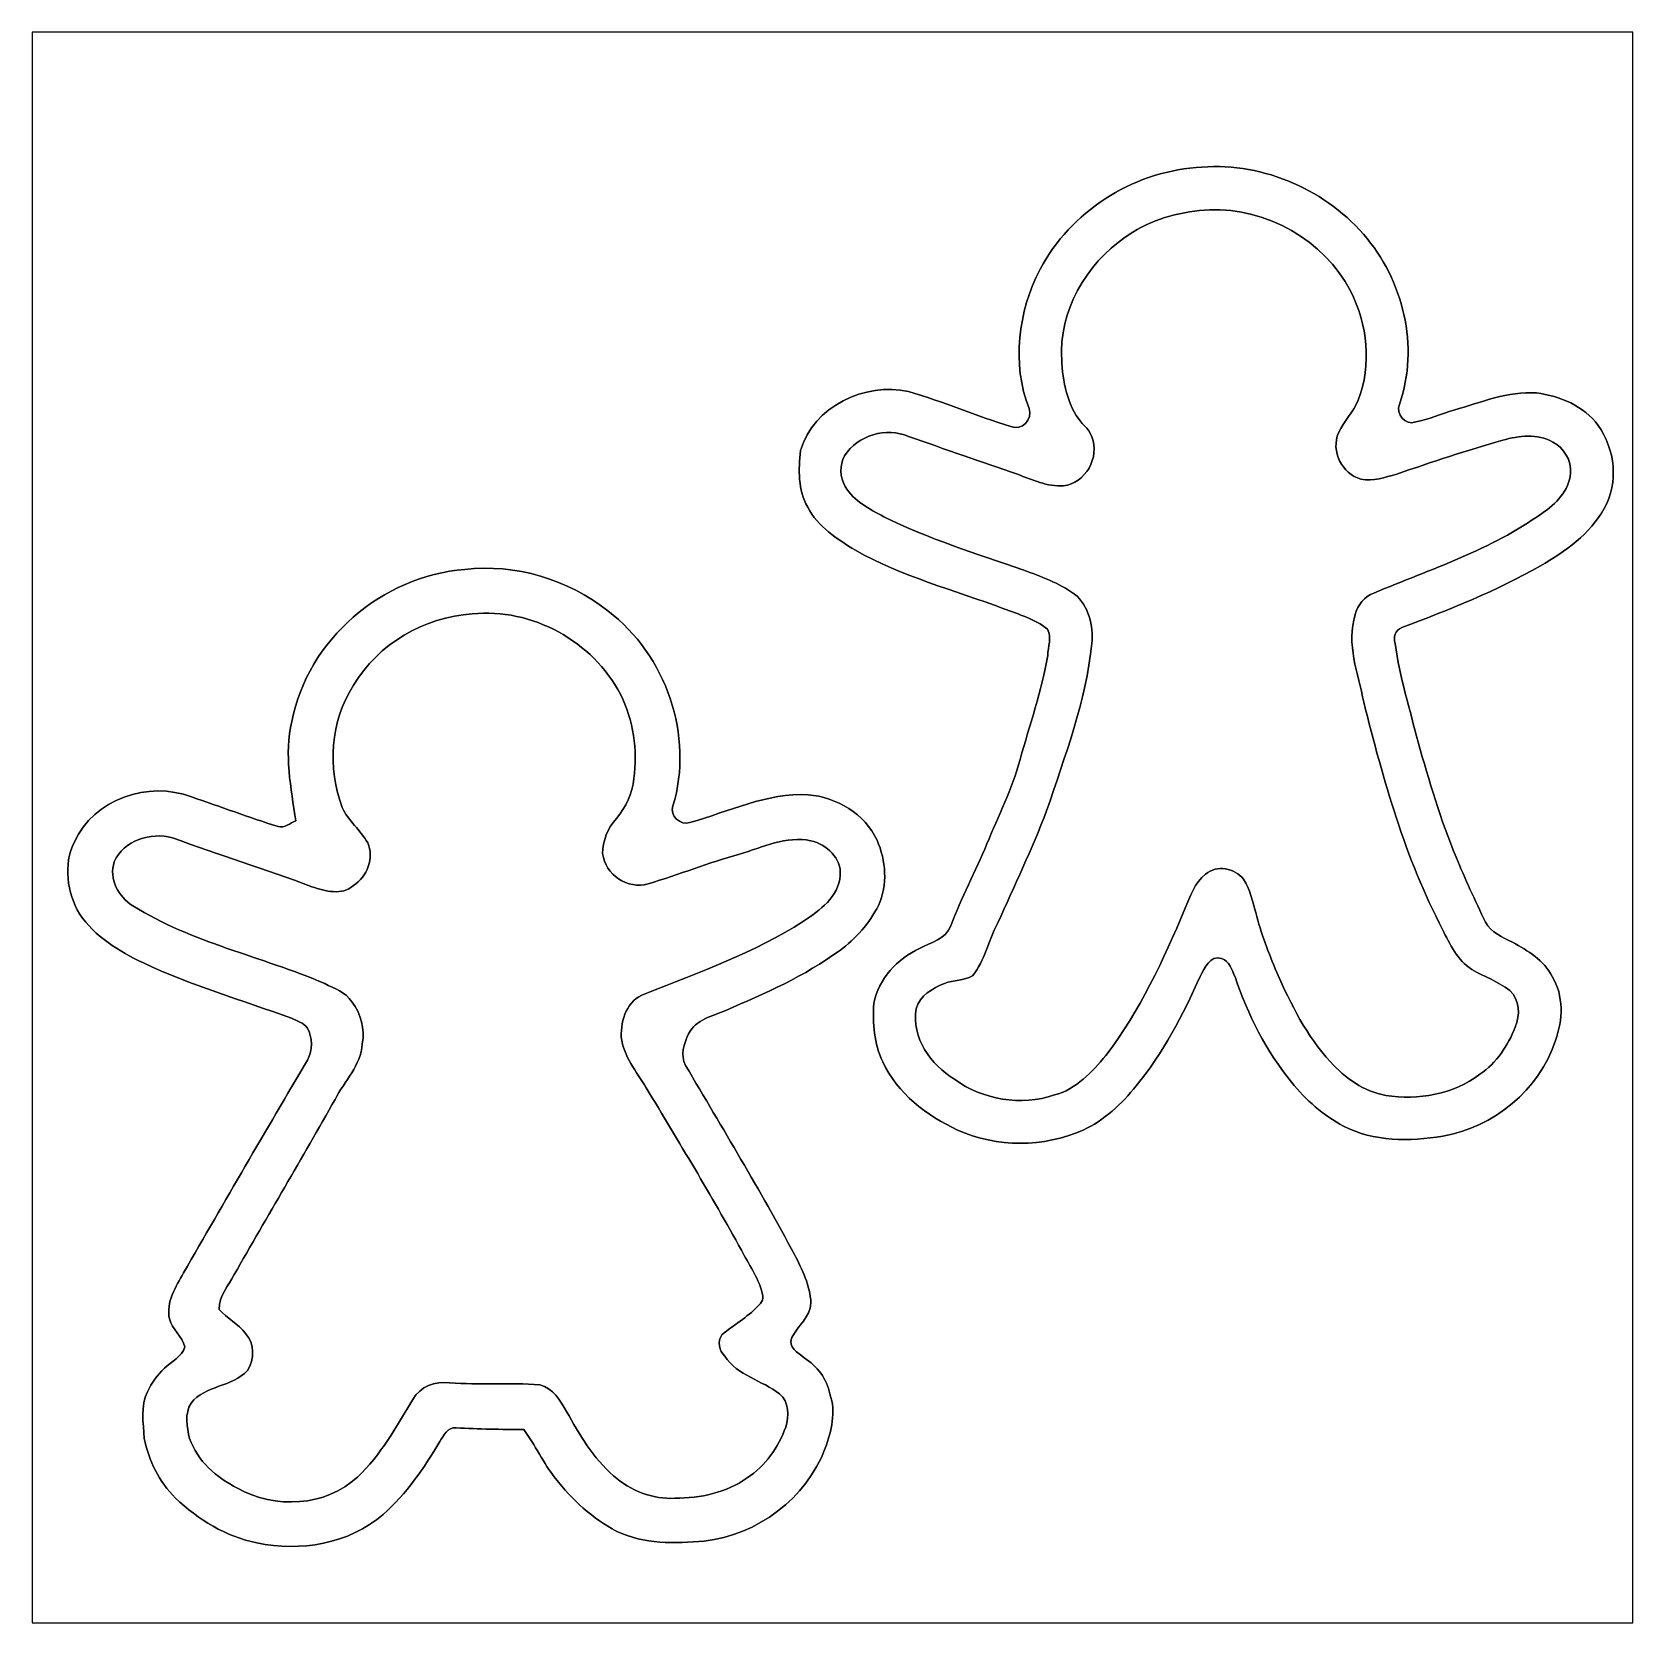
# Model space of a CAD drawing. Header units: centimetres. Extents: x -16.8 to 16.8, y -16.7 to 16.7.
import ezdxf

# ---------------------------------------------------------------- set-up
doc = ezdxf.new("R2010")
doc.units = ezdxf.units.CM
doc.header["$MEASUREMENT"] = 0
doc.layers.add('Layer 1', color=7, linetype='Continuous')

msp = doc.modelspace()

# ---------------------------------------------------------------- linework, layer by layer
at = {"layer": 'Layer 1', "color": 7}
for points, knots in [([(-16.77458, 16.66875), (-16.77458, 16.66875), (16.77458, 16.66875), (16.77458, 16.66875), (16.77458, 16.66875), (16.77458, 16.66875), (16.77458, -16.66875), (16.77458, -16.66875), (16.77458, -16.66875), (16.77458, -16.66875), (-16.77458, -16.66875), (-16.77458, -16.66875), (-16.77458, -16.66875), (-16.77458, -16.66875), (-16.77458, 16.66875), (-16.77458, 16.66875), (-16.77458, 16.66875), (-16.77458, 16.66875), (-16.77458, 16.66875), (-16.77458, 16.66875)], [0, 0, 0, 0, 0.16666667, 0.16666667, 0.16666667, 0.16666667, 0.33333333, 0.33333333, 0.33333333, 0.33333333, 0.5, 0.5, 0.5, 0.5, 0.66666667, 0.66666667, 0.66666667, 0.66666667, 1, 1, 1, 1]), ([(7.61788, 13.82642), (6.26216, 13.72411), (4.99039, 12.89861), (4.35081, 11.69846), (4.35081, 11.69846), (3.89043, 10.80876), (3.75179, 9.72397), (4.11833, 8.77641), (4.11833, 8.77641), (4.20299, 8.56015), (3.96699, 8.29627), (3.73909, 8.40281), (3.73909, 8.40281), (3.01413, 8.61801), (2.31846, 8.92528), (1.59244, 9.138), (1.59244, 9.138), (0.68651, 9.33344), (-0.40287, 8.82862), (-0.66781, 7.89799), (-0.66781, 7.89799), (-0.72002, 7.50076), (-0.72108, 7.07143), (-0.52035, 6.71195), (-0.52035, 6.71195), (-0.30586, 6.30273), (0.09772, 6.04273), (0.47978, 5.80884), (0.47978, 5.80884), (1.45838, 5.26203), (2.54776, 4.97205), (3.59198, 4.58364), (3.59198, 4.58364), (3.90596, 4.46334), (4.24286, 4.37303), (4.50603, 4.15325), (4.50603, 4.15325), (4.60304, 3.98709), (4.50991, 3.78213), (4.51167, 3.60433), (4.51167, 3.60433), (4.38926, 2.86138), (4.12609, 2.15194), (3.93382, 1.42593), (3.93382, 1.42593), (3.76555, 0.81139), (3.47662, 0.24201), (3.23497, -0.34466), (3.23497, -0.34466), (2.99579, -0.92216), (2.69522, -1.47249), (2.48285, -2.06093), (2.48285, -2.06093), (2.37561, -2.33468), (2.06446, -2.41053), (1.82527, -2.53259), (1.82527, -2.53259), (1.35608, -2.7492), (0.97084, -3.17183), (0.86466, -3.68547), (0.86466, -3.68547), (0.83785, -4.09893), (0.86924, -4.53108), (1.05234, -4.90961), (1.05234, -4.90961), (1.36172, -5.57213), (1.96991, -6.03956), (2.62079, -6.33906), (2.62079, -6.33906), (3.44382, -6.71266), (4.42313, -6.70278), (5.24969, -6.344), (5.24969, -6.344), (5.69489, -6.13657), (6.0579, -5.79049), (6.36658, -5.41443), (6.36658, -5.41443), (6.93173, -4.72511), (7.34025, -3.92783), (7.70714, -3.12032), (7.70714, -3.12032), (7.80027, -2.94746), (7.8994, -2.67053), (8.15375, -2.74638), (8.15375, -2.74638), (8.32238, -2.79647), (8.37106, -2.99014), (8.43774, -3.13267), (8.43774, -3.13267), (8.70126, -3.92783), (9.0865, -4.68842), (9.62096, -5.33682), (9.62096, -5.33682), (9.91623, -5.71288), (10.28841, -6.02862), (10.70786, -6.25863), (10.70786, -6.25863), (11.34463, -6.58636), (12.09781, -6.58354), (12.78784, -6.46606), (12.78784, -6.46606), (13.85641, -6.28438), (14.81561, -5.50086), (15.15181, -4.46264), (15.15181, -4.46264), (15.30667, -4.03225), (15.32643, -3.52249), (15.08125, -3.12208), (15.08125, -3.12208), (14.91262, -2.7813), (14.57184, -2.58163), (14.25116, -2.40559), (14.25116, -2.40559), (14.04197, -2.29588), (13.79996, -2.2031), (13.6839, -1.98226), (13.6839, -1.98226), (13.46906, -1.53211), (13.25527, -1.08126), (13.0683, -0.61877), (13.0683, -0.61877), (12.73916, 0.16122), (12.50703, 0.97649), (12.26961, 1.78753), (12.26961, 1.78753), (12.10204, 2.47368), (11.88438, 3.15066), (11.79054, 3.85233), (11.79054, 3.85233), (11.74821, 3.98533), (11.79301, 4.14161), (11.93024, 4.18782), (11.93024, 4.18782), (12.9219, 4.56283), (13.91391, 4.95441), (14.83466, 5.48499), (14.83466, 5.48499), (15.35571, 5.78273), (15.875, 6.14962), (16.17204, 6.68655), (16.17204, 6.68655), (16.48354, 7.22242), (16.39394, 7.92974), (16.04716, 8.4261), (16.04716, 8.4261), (15.74165, 8.83003), (15.24529, 9.04663), (14.75246, 9.1059), (14.75246, 9.1059), (14.15274, 9.14717), (13.58829, 8.90587), (13.02279, 8.74607), (13.02279, 8.74607), (12.75151, 8.67798), (12.49751, 8.54534), (12.22163, 8.49806), (12.22163, 8.49806), (12.00362, 8.41622), (11.79301, 8.66881), (11.88261, 8.86707), (11.88261, 8.86707), (12.29889, 10.07992), (11.9634, 11.47798), (11.12591, 12.43154), (11.12591, 12.43154), (10.26866, 13.41684), (8.9214, 13.96859), (7.61788, 13.82642), (7.61788, 13.82642), (7.61788, 13.82642), (7.61788, 13.82642), (7.61788, 13.82642)], [0, 0, 0, 0, 0.02272727, 0.02272727, 0.02272727, 0.02272727, 0.04545455, 0.04545455, 0.04545455, 0.04545455, 0.06818182, 0.06818182, 0.06818182, 0.06818182, 0.09090909, 0.09090909, 0.09090909, 0.09090909, 0.11363636, 0.11363636, 0.11363636, 0.11363636, 0.13636364, 0.13636364, 0.13636364, 0.13636364, 0.15909091, 0.15909091, 0.15909091, 0.15909091, 0.18181818, 0.18181818, 0.18181818, 0.18181818, 0.20454545, 0.20454545, 0.20454545, 0.20454545, 0.22727273, 0.22727273, 0.22727273, 0.22727273, 0.25, 0.25, 0.25, 0.25, 0.27272727, 0.27272727, 0.27272727, 0.27272727, 0.29545455, 0.29545455, 0.29545455, 0.29545455, 0.31818182, 0.31818182, 0.31818182, 0.31818182, 0.34090909, 0.34090909, 0.34090909, 0.34090909, 0.36363636, 0.36363636, 0.36363636, 0.36363636, 0.38636364, 0.38636364, 0.38636364, 0.38636364, 0.40909091, 0.40909091, 0.40909091, 0.40909091, 0.43181818, 0.43181818, 0.43181818, 0.43181818, 0.45454545, 0.45454545, 0.45454545, 0.45454545, 0.47727273, 0.47727273, 0.47727273, 0.47727273, 0.5, 0.5, 0.5, 0.5, 0.52272727, 0.52272727, 0.52272727, 0.52272727, 0.54545455, 0.54545455, 0.54545455, 0.54545455, 0.56818182, 0.56818182, 0.56818182, 0.56818182, 0.59090909, 0.59090909, 0.59090909, 0.59090909, 0.61363636, 0.61363636, 0.61363636, 0.61363636, 0.63636364, 0.63636364, 0.63636364, 0.63636364, 0.65909091, 0.65909091, 0.65909091, 0.65909091, 0.68181818, 0.68181818, 0.68181818, 0.68181818, 0.70454545, 0.70454545, 0.70454545, 0.70454545, 0.72727273, 0.72727273, 0.72727273, 0.72727273, 0.75, 0.75, 0.75, 0.75, 0.77272727, 0.77272727, 0.77272727, 0.77272727, 0.79545455, 0.79545455, 0.79545455, 0.79545455, 0.81818182, 0.81818182, 0.81818182, 0.81818182, 0.84090909, 0.84090909, 0.84090909, 0.84090909, 0.86363636, 0.86363636, 0.86363636, 0.86363636, 0.88636364, 0.88636364, 0.88636364, 0.88636364, 0.90909091, 0.90909091, 0.90909091, 0.90909091, 0.93181818, 0.93181818, 0.93181818, 0.93181818, 0.95454545, 0.95454545, 0.95454545, 0.95454545, 1, 1, 1, 1]), ([(7.8994, 12.94059), (9.0992, 12.99351), (10.30005, 12.31089), (10.85391, 11.24338), (10.85391, 11.24338), (11.21622, 10.54559), (11.30229, 9.69151), (11.0176, 8.95174), (11.0176, 8.95174), (10.91106, 8.70726), (10.72092, 8.51112), (10.60556, 8.27123), (10.60556, 8.27123), (10.43552, 7.88846), (10.67506, 7.40869), (11.07475, 7.30038), (11.07475, 7.30038), (11.32875, 7.25241), (11.58064, 7.33425), (11.82264, 7.40516), (11.82264, 7.40516), (12.55748, 7.65951), (13.29655, 7.90222), (14.04408, 8.11671), (14.04408, 8.11671), (14.38663, 8.21055), (14.77116, 8.25888), (15.09501, 8.07649), (15.09501, 8.07649), (15.32537, 7.94985), (15.49294, 7.69549), (15.46719, 7.42491), (15.46719, 7.42491), (15.43262, 7.06049), (15.15886, 6.7758), (14.86747, 6.58213), (14.86747, 6.58213), (13.80031, 5.82119), (12.54266, 5.41373), (11.34533, 4.91278), (11.34533, 4.91278), (11.14672, 4.84082), (11.00314, 4.66407), (10.95446, 4.46193), (10.95446, 4.46193), (10.76043, 3.84669), (11.01513, 3.22933), (11.13155, 2.62855), (11.13155, 2.62855), (11.54077, 0.99766), (12.00115, -0.63959), (12.78361, -2.13678), (12.78361, -2.13678), (12.93812, -2.44334), (13.09335, -2.78271), (13.39497, -2.97286), (13.39497, -2.97286), (13.65638, -3.12667), (13.94848, -3.22721), (14.19084, -3.41348), (14.19084, -3.41348), (14.40321, -3.60998), (14.41097, -3.93065), (14.30761, -4.18394), (14.30761, -4.18394), (14.1545, -4.56882), (13.9132, -4.93501), (13.56642, -5.17066), (13.56642, -5.17066), (13.01362, -5.5947), (12.27173, -5.71535), (11.59369, -5.61481), (11.59369, -5.61481), (11.13578, -5.53579), (10.74208, -5.24792), (10.43411, -4.91243), (10.43411, -4.91243), (9.93634, -4.37056), (9.60649, -3.70487), (9.31016, -3.03848), (9.31016, -3.03848), (9.13941, -2.6289), (8.98102, -2.21298), (8.86813, -1.78329), (8.86813, -1.78329), (8.79828, -1.54552), (8.757, -1.29364), (8.61624, -1.08409), (8.61624, -1.08409), (8.42962, -0.8509), (8.05603, -0.77611), (7.81861, -0.97543), (7.81861, -0.97543), (7.58578, -1.15288), (7.50147, -1.45027), (7.38434, -1.70462), (7.38434, -1.70462), (6.93667, -2.77954), (6.43326, -3.84351), (5.73087, -4.77838), (5.73087, -4.77838), (5.43419, -5.12022), (5.10575, -5.48781), (4.64996, -5.60529), (4.64996, -5.60529), (3.95076, -5.84129), (3.15207, -5.70724), (2.55588, -5.2765), (2.55588, -5.2765), (2.05599, -4.97276), (1.65453, -4.40761), (1.75189, -3.7973), (1.75189, -3.7973), (1.83092, -3.5239), (2.10044, -3.36797), (2.34738, -3.26637), (2.34738, -3.26637), (2.53612, -3.18982), (2.75519, -3.21169), (2.93299, -3.10656), (2.93299, -3.10656), (3.1944, -2.78906), (3.26708, -2.37137), (3.45757, -2.01366), (3.45757, -2.01366), (3.81353, -1.23296), (4.17724, -0.45438), (4.48733, 0.34608), (4.48733, 0.34608), (4.86727, 1.49648), (5.31424, 2.64231), (5.43384, 3.85692), (5.43384, 3.85692), (5.46559, 4.2291), (5.37316, 4.6482), (5.06977, 4.89232), (5.06977, 4.89232), (4.74345, 5.12445), (4.36457, 5.26062), (3.99203, 5.3975), (3.99203, 5.3975), (3.01025, 5.73934), (2.01048, 6.04661), (1.07738, 6.51157), (1.07738, 6.51157), (0.77541, 6.6742), (0.4445, 6.83577), (0.26846, 7.14657), (0.26846, 7.14657), (0.14958, 7.33707), (0.14711, 7.59389), (0.25435, 7.79004), (0.25435, 7.79004), (0.52776, 8.22431), (1.12783, 8.39505), (1.59526, 8.19115), (1.59526, 8.19115), (2.3555, 7.92903), (3.11467, 7.66445), (3.87491, 7.40198), (3.87491, 7.40198), (4.185, 7.28804), (4.49933, 7.13987), (4.83835, 7.15857), (4.83835, 7.15857), (5.30119, 7.21148), (5.60881, 7.75935), (5.43384, 8.18727), (5.43384, 8.18727), (5.37316, 8.36718), (5.19783, 8.47019), (5.10822, 8.63247), (5.10822, 8.63247), (4.86269, 9.0357), (4.80236, 9.52359), (4.79989, 9.98714), (4.79989, 9.98714), (4.81189, 11.00808), (5.43595, 11.95246), (6.2932, 12.47599), (6.2932, 12.47599), (6.77474, 12.77126), (7.33778, 12.91661), (7.8994, 12.94059)], [0, 0, 0, 0, 0.0212766, 0.0212766, 0.0212766, 0.0212766, 0.04255319, 0.04255319, 0.04255319, 0.04255319, 0.06382979, 0.06382979, 0.06382979, 0.06382979, 0.08510638, 0.08510638, 0.08510638, 0.08510638, 0.10638298, 0.10638298, 0.10638298, 0.10638298, 0.12765957, 0.12765957, 0.12765957, 0.12765957, 0.14893617, 0.14893617, 0.14893617, 0.14893617, 0.17021277, 0.17021277, 0.17021277, 0.17021277, 0.19148936, 0.19148936, 0.19148936, 0.19148936, 0.21276596, 0.21276596, 0.21276596, 0.21276596, 0.23404255, 0.23404255, 0.23404255, 0.23404255, 0.25531915, 0.25531915, 0.25531915, 0.25531915, 0.27659574, 0.27659574, 0.27659574, 0.27659574, 0.29787234, 0.29787234, 0.29787234, 0.29787234, 0.31914894, 0.31914894, 0.31914894, 0.31914894, 0.34042553, 0.34042553, 0.34042553, 0.34042553, 0.36170213, 0.36170213, 0.36170213, 0.36170213, 0.38297872, 0.38297872, 0.38297872, 0.38297872, 0.40425532, 0.40425532, 0.40425532, 0.40425532, 0.42553191, 0.42553191, 0.42553191, 0.42553191, 0.44680851, 0.44680851, 0.44680851, 0.44680851, 0.46808511, 0.46808511, 0.46808511, 0.46808511, 0.4893617, 0.4893617, 0.4893617, 0.4893617, 0.5106383, 0.5106383, 0.5106383, 0.5106383, 0.53191489, 0.53191489, 0.53191489, 0.53191489, 0.55319149, 0.55319149, 0.55319149, 0.55319149, 0.57446809, 0.57446809, 0.57446809, 0.57446809, 0.59574468, 0.59574468, 0.59574468, 0.59574468, 0.61702128, 0.61702128, 0.61702128, 0.61702128, 0.63829787, 0.63829787, 0.63829787, 0.63829787, 0.65957447, 0.65957447, 0.65957447, 0.65957447, 0.68085106, 0.68085106, 0.68085106, 0.68085106, 0.70212766, 0.70212766, 0.70212766, 0.70212766, 0.72340426, 0.72340426, 0.72340426, 0.72340426, 0.74468085, 0.74468085, 0.74468085, 0.74468085, 0.76595745, 0.76595745, 0.76595745, 0.76595745, 0.78723404, 0.78723404, 0.78723404, 0.78723404, 0.80851064, 0.80851064, 0.80851064, 0.80851064, 0.82978723, 0.82978723, 0.82978723, 0.82978723, 0.85106383, 0.85106383, 0.85106383, 0.85106383, 0.87234043, 0.87234043, 0.87234043, 0.87234043, 0.89361702, 0.89361702, 0.89361702, 0.89361702, 0.91489362, 0.91489362, 0.91489362, 0.91489362, 0.93617021, 0.93617021, 0.93617021, 0.93617021, 0.95744681, 0.95744681, 0.95744681, 0.95744681, 1, 1, 1, 1]), ([(-7.70714, 5.40597), (-9.43187, 5.27826), (-11.00243, 3.93241), (-11.3284, 2.2225), (-11.3284, 2.2225), (-11.49632, 1.53211), (-11.34604, 0.82726), (-11.24832, 0.1397), (-11.24832, 0.1397), (-11.36721, 0.09596), (-11.48256, -0.0254), (-11.61874, 0.02046), (-11.61874, 0.02046), (-12.22939, 0.20884), (-12.82629, 0.43991), (-13.43343, 0.64029), (-13.43343, 0.64029), (-14.32525, 0.98989), (-15.48342, 0.58879), (-15.8877, -0.30198), (-15.8877, -0.30198), (-16.12371, -0.77823), (-16.03975, -1.36349), (-15.7794, -1.81151), (-15.7794, -1.81151), (-15.45696, -2.286), (-14.95002, -2.59468), (-14.44166, -2.83739), (-14.44166, -2.83739), (-13.44048, -3.30976), (-12.37403, -3.61809), (-11.33687, -3.99874), (-11.33687, -3.99874), (-11.22116, -4.0513), (-11.08992, -4.09575), (-11.00526, -4.19453), (-11.00526, -4.19453), (-10.89836, -4.4002), (-10.88919, -4.6676), (-10.99996, -4.87362), (-10.99996, -4.87362), (-11.87873, -6.35212), (-12.73986, -7.84119), (-13.59853, -9.33132), (-13.59853, -9.33132), (-13.7608, -9.62201), (-13.96894, -9.94622), (-13.89415, -10.29547), (-13.89415, -10.29547), (-13.84194, -10.52019), (-13.62639, -10.66236), (-13.5696, -10.88461), (-13.5696, -10.88461), (-13.64121, -11.09274), (-13.84723, -11.19329), (-14.00104, -11.33016), (-14.00104, -11.33016), (-14.15062, -11.4681), (-14.26281, -11.64167), (-14.35488, -11.82194), (-14.35488, -11.82194), (-14.50693, -12.12321), (-14.44237, -12.47775), (-14.42261, -12.80019), (-14.42261, -12.80019), (-14.3316, -13.26762), (-14.10617, -13.71247), (-13.76821, -14.05043), (-13.76821, -14.05043), (-13.29514, -14.50516), (-12.70953, -14.85618), (-12.06253, -14.992), (-12.06253, -14.992), (-11.15272, -15.18109), (-10.13495, -15.01563), (-9.41846, -14.39404), (-9.41846, -14.39404), (-8.92775, -13.96753), (-8.56086, -13.41931), (-8.22925, -12.86545), (-8.22925, -12.86545), (-8.15058, -12.74022), (-8.06238, -12.56136), (-7.88599, -12.57829), (-7.88599, -12.57829), (-7.41398, -12.60828), (-6.94126, -12.61392), (-6.46853, -12.61286), (-6.46853, -12.61286), (-6.229, -12.94271), (-6.05966, -13.31736), (-5.80637, -13.63804), (-5.80637, -13.63804), (-5.45606, -14.08677), (-5.02708, -14.48364), (-4.51979, -14.74858), (-4.51979, -14.74858), (-3.95111, -15.02339), (-3.30094, -15.00576), (-2.68711, -14.95107), (-2.68711, -14.95107), (-1.57304, -14.83007), (-0.54857, -14.05714), (-0.15169, -13.0048), (-0.15169, -13.0048), (-0.01799, -12.64567), (0.0762, -12.24633), (-0.05433, -11.87062), (-0.05433, -11.87062), (-0.11748, -11.55382), (-0.3235, -11.28219), (-0.59373, -11.11109), (-0.59373, -11.11109), (-0.71861, -11.00737), (-0.94474, -10.89448), (-0.84949, -10.6874), (-0.84949, -10.6874), (-0.73448, -10.44011), (-0.45861, -10.25631), (-0.45085, -9.96668), (-0.45085, -9.96668), (-0.47025, -9.6012), (-0.63218, -9.265), (-0.79728, -8.94574), (-0.79728, -8.94574), (-1.5173, -7.60271), (-2.3054, -6.29779), (-3.07975, -4.98616), (-3.07975, -4.98616), (-3.19758, -4.77202), (-3.10762, -4.52543), (-3.01554, -4.32118), (-3.01554, -4.32118), (-2.8635, -4.02625), (-2.51742, -3.95005), (-2.23626, -3.83152), (-2.23626, -3.83152), (-1.41146, -3.47874), (-0.58067, -3.11185), (0.14817, -2.58092), (0.14817, -2.58092), (0.4893, -2.33468), (0.77258, -2.00695), (0.96414, -1.63195), (0.96414, -1.63195), (1.15923, -1.20156), (1.12254, -0.6918), (0.93345, -0.26635), (0.93345, -0.26635), (0.6791, 0.28787), (0.08431, 0.63394), (-0.51118, 0.68651), (-0.51118, 0.68651), (-1.37654, 0.73237), (-2.17382, 0.32949), (-2.98768, 0.10583), (-2.98768, 0.10583), (-3.18911, 0.03316), (-3.42089, 0.24906), (-3.34292, 0.4512), (-3.34292, 0.4512), (-2.89948, 1.91982), (-3.48791, 3.61774), (-4.70535, 4.53813), (-4.70535, 4.53813), (-5.54426, 5.19747), (-6.64281, 5.53438), (-7.70714, 5.40597)], [0, 0, 0, 0, 0.02325581, 0.02325581, 0.02325581, 0.02325581, 0.04651163, 0.04651163, 0.04651163, 0.04651163, 0.06976744, 0.06976744, 0.06976744, 0.06976744, 0.09302326, 0.09302326, 0.09302326, 0.09302326, 0.11627907, 0.11627907, 0.11627907, 0.11627907, 0.13953488, 0.13953488, 0.13953488, 0.13953488, 0.1627907, 0.1627907, 0.1627907, 0.1627907, 0.18604651, 0.18604651, 0.18604651, 0.18604651, 0.20930233, 0.20930233, 0.20930233, 0.20930233, 0.23255814, 0.23255814, 0.23255814, 0.23255814, 0.25581395, 0.25581395, 0.25581395, 0.25581395, 0.27906977, 0.27906977, 0.27906977, 0.27906977, 0.30232558, 0.30232558, 0.30232558, 0.30232558, 0.3255814, 0.3255814, 0.3255814, 0.3255814, 0.34883721, 0.34883721, 0.34883721, 0.34883721, 0.37209302, 0.37209302, 0.37209302, 0.37209302, 0.39534884, 0.39534884, 0.39534884, 0.39534884, 0.41860465, 0.41860465, 0.41860465, 0.41860465, 0.44186047, 0.44186047, 0.44186047, 0.44186047, 0.46511628, 0.46511628, 0.46511628, 0.46511628, 0.48837209, 0.48837209, 0.48837209, 0.48837209, 0.51162791, 0.51162791, 0.51162791, 0.51162791, 0.53488372, 0.53488372, 0.53488372, 0.53488372, 0.55813953, 0.55813953, 0.55813953, 0.55813953, 0.58139535, 0.58139535, 0.58139535, 0.58139535, 0.60465116, 0.60465116, 0.60465116, 0.60465116, 0.62790698, 0.62790698, 0.62790698, 0.62790698, 0.65116279, 0.65116279, 0.65116279, 0.65116279, 0.6744186, 0.6744186, 0.6744186, 0.6744186, 0.69767442, 0.69767442, 0.69767442, 0.69767442, 0.72093023, 0.72093023, 0.72093023, 0.72093023, 0.74418605, 0.74418605, 0.74418605, 0.74418605, 0.76744186, 0.76744186, 0.76744186, 0.76744186, 0.79069767, 0.79069767, 0.79069767, 0.79069767, 0.81395349, 0.81395349, 0.81395349, 0.81395349, 0.8372093, 0.8372093, 0.8372093, 0.8372093, 0.86046512, 0.86046512, 0.86046512, 0.86046512, 0.88372093, 0.88372093, 0.88372093, 0.88372093, 0.90697674, 0.90697674, 0.90697674, 0.90697674, 0.93023256, 0.93023256, 0.93023256, 0.93023256, 0.95348837, 0.95348837, 0.95348837, 0.95348837, 1, 1, 1, 1]), ([(-7.55121, 4.47781), (-6.29991, 4.6041), (-5.02285, 3.90243), (-4.44253, 2.79118), (-4.44253, 2.79118), (-4.17513, 2.24825), (-4.07529, 1.62454), (-4.16348, 1.02553), (-4.16348, 1.02553), (-4.19135, 0.71649), (-4.32682, 0.42333), (-4.52896, 0.18944), (-4.52896, 0.18944), (-4.70711, -0.01199), (-4.81965, -0.27658), (-4.81683, -0.54716), (-4.81683, -0.54716), (-4.76426, -0.98848), (-4.29225, -1.30916), (-3.86292, -1.17934), (-3.86292, -1.17934), (-3.22016, -0.98601), (-2.59292, -0.74083), (-1.94698, -0.55668), (-1.94698, -0.55668), (-1.46121, -0.41769), (-0.9712, -0.16933), (-0.45261, -0.27693), (-0.45261, -0.27693), (-0.12559, -0.35454), (0.19579, -0.64311), (0.16016, -1.00506), (0.16016, -1.00506), (0.13159, -1.45803), (-0.26882, -1.73567), (-0.61031, -1.96462), (-0.61031, -1.96462), (-1.63865, -2.62572), (-2.79788, -3.03389), (-3.92642, -3.4858), (-3.92642, -3.4858), (-4.29895, -3.60786), (-4.44147, -4.03437), (-4.42524, -4.39067), (-4.42524, -4.39067), (-4.38538, -4.79813), (-4.10139, -5.11528), (-3.90278, -5.45465), (-3.90278, -5.45465), (-3.22509, -6.58178), (-2.53965, -7.70502), (-1.90818, -8.85931), (-1.90818, -8.85931), (-1.75789, -9.14506), (-1.5681, -9.41529), (-1.47955, -9.72961), (-1.47955, -9.72961), (-1.43616, -9.85661), (-1.4665, -9.95856), (-1.57057, -10.03582), (-1.57057, -10.03582), (-1.78823, -10.27077), (-2.07857, -10.41929), (-2.31599, -10.63096), (-2.31599, -10.63096), (-2.41547, -10.76396), (-2.38019, -10.96433), (-2.25707, -11.0744), (-2.25707, -11.0744), (-1.99073, -11.48891), (-1.47708, -11.58275), (-1.10808, -11.8678), (-1.10808, -11.8678), (-0.90593, -12.03643), (-0.91228, -12.33135), (-0.98002, -12.56489), (-0.98002, -12.56489), (-1.13277, -12.98963), (-1.40476, -13.3791), (-1.78576, -13.62886), (-1.78576, -13.62886), (-2.22321, -13.93966), (-2.77036, -14.05184), (-3.29847, -14.05643), (-3.29847, -14.05643), (-3.76802, -14.07901), (-4.23863, -13.89592), (-4.58611, -13.58265), (-4.58611, -13.58265), (-5.01227, -13.21506), (-5.30507, -12.72611), (-5.57142, -12.23751), (-5.57142, -12.23751), (-5.70442, -12.00891), (-5.85929, -11.74644), (-6.13551, -11.67906), (-6.13551, -11.67906), (-6.76522, -11.63073), (-7.39775, -11.67836), (-8.02816, -11.63708), (-8.02816, -11.63708), (-8.32414, -11.59298), (-8.64164, -11.71504), (-8.79193, -11.9828), (-8.79193, -11.9828), (-9.144, -12.54866), (-9.45938, -13.15261), (-9.95574, -13.61017), (-9.95574, -13.61017), (-10.61826, -14.23599), (-11.69423, -14.2815), (-12.47034, -13.84547), (-12.47034, -13.84547), (-12.90567, -13.62075), (-13.3096, -13.27785), (-13.47294, -12.80125), (-13.47294, -12.80125), (-13.52797, -12.56277), (-13.58018, -12.28125), (-13.44189, -12.06182), (-13.44189, -12.06182), (-13.14062, -11.68012), (-12.57794, -11.72916), (-12.25938, -11.37779), (-12.25938, -11.37779), (-12.11333, -11.14742), (-12.10345, -10.81088), (-12.29924, -10.6045), (-12.29924, -10.6045), (-12.44882, -10.39954), (-12.69012, -10.28771), (-12.85416, -10.09756), (-12.85416, -10.09756), (-12.85452, -9.81851), (-12.66155, -9.60191), (-12.53737, -9.36907), (-12.53737, -9.36907), (-11.83816, -8.14211), (-11.11709, -6.9282), (-10.42423, -5.69771), (-10.42423, -5.69771), (-10.22632, -5.31389), (-9.88307, -4.98616), (-9.85273, -4.5339), (-9.85273, -4.5339), (-9.79734, -4.22416), (-9.87989, -3.89996), (-10.07322, -3.65231), (-10.07322, -3.65231), (-10.20092, -3.45158), (-10.44152, -3.37467), (-10.64189, -3.26954), (-10.64189, -3.26954), (-11.96975, -2.70051), (-13.42355, -2.41512), (-14.65898, -1.64006), (-14.65898, -1.64006), (-14.96554, -1.45556), (-15.17086, -1.07774), (-15.05126, -0.71896), (-15.05126, -0.71896), (-14.85336, -0.2727), (-14.28115, -0.09137), (-13.83348, -0.21449), (-13.83348, -0.21449), (-12.86475, -0.57326), (-11.87485, -0.87313), (-10.9093, -1.24248), (-10.9093, -1.24248), (-10.63025, -1.33209), (-10.28347, -1.43263), (-10.03653, -1.21673), (-10.03653, -1.21673), (-9.75924, -1.03364), (-9.59344, -0.63535), (-9.73984, -0.32138), (-9.73984, -0.32138), (-9.89013, -0.05574), (-10.14342, 0.13653), (-10.27183, 0.41663), (-10.27183, 0.41663), (-10.59109, 1.24778), (-10.51878, 2.22673), (-10.03829, 2.98203), (-10.03829, 2.98203), (-9.52077, 3.85163), (-8.5538, 4.4069), (-7.55121, 4.47781)], [0, 0, 0, 0, 0.02083333, 0.02083333, 0.02083333, 0.02083333, 0.04166667, 0.04166667, 0.04166667, 0.04166667, 0.0625, 0.0625, 0.0625, 0.0625, 0.08333333, 0.08333333, 0.08333333, 0.08333333, 0.10416667, 0.10416667, 0.10416667, 0.10416667, 0.125, 0.125, 0.125, 0.125, 0.14583333, 0.14583333, 0.14583333, 0.14583333, 0.16666667, 0.16666667, 0.16666667, 0.16666667, 0.1875, 0.1875, 0.1875, 0.1875, 0.20833333, 0.20833333, 0.20833333, 0.20833333, 0.22916667, 0.22916667, 0.22916667, 0.22916667, 0.25, 0.25, 0.25, 0.25, 0.27083333, 0.27083333, 0.27083333, 0.27083333, 0.29166667, 0.29166667, 0.29166667, 0.29166667, 0.3125, 0.3125, 0.3125, 0.3125, 0.33333333, 0.33333333, 0.33333333, 0.33333333, 0.35416667, 0.35416667, 0.35416667, 0.35416667, 0.375, 0.375, 0.375, 0.375, 0.39583333, 0.39583333, 0.39583333, 0.39583333, 0.41666667, 0.41666667, 0.41666667, 0.41666667, 0.4375, 0.4375, 0.4375, 0.4375, 0.45833333, 0.45833333, 0.45833333, 0.45833333, 0.47916667, 0.47916667, 0.47916667, 0.47916667, 0.5, 0.5, 0.5, 0.5, 0.52083333, 0.52083333, 0.52083333, 0.52083333, 0.54166667, 0.54166667, 0.54166667, 0.54166667, 0.5625, 0.5625, 0.5625, 0.5625, 0.58333333, 0.58333333, 0.58333333, 0.58333333, 0.60416667, 0.60416667, 0.60416667, 0.60416667, 0.625, 0.625, 0.625, 0.625, 0.64583333, 0.64583333, 0.64583333, 0.64583333, 0.66666667, 0.66666667, 0.66666667, 0.66666667, 0.6875, 0.6875, 0.6875, 0.6875, 0.70833333, 0.70833333, 0.70833333, 0.70833333, 0.72916667, 0.72916667, 0.72916667, 0.72916667, 0.75, 0.75, 0.75, 0.75, 0.77083333, 0.77083333, 0.77083333, 0.77083333, 0.79166667, 0.79166667, 0.79166667, 0.79166667, 0.8125, 0.8125, 0.8125, 0.8125, 0.83333333, 0.83333333, 0.83333333, 0.83333333, 0.85416667, 0.85416667, 0.85416667, 0.85416667, 0.875, 0.875, 0.875, 0.875, 0.89583333, 0.89583333, 0.89583333, 0.89583333, 0.91666667, 0.91666667, 0.91666667, 0.91666667, 0.9375, 0.9375, 0.9375, 0.9375, 0.95833333, 0.95833333, 0.95833333, 0.95833333, 1, 1, 1, 1])]:
    msp.add_open_spline(points, degree=3, knots=knots, dxfattribs=at)
at = {"layer": 'Layer 1', "color": 8}
for points, knots in [([(7.61788, 13.82642), (8.9214, 13.96859), (10.26866, 13.41684), (11.12591, 12.43154), (11.12591, 12.43154), (11.9634, 11.47798), (12.29889, 10.07992), (11.88261, 8.86707), (11.88261, 8.86707), (11.79301, 8.66881), (12.00362, 8.41622), (12.22163, 8.49806), (12.22163, 8.49806), (12.49751, 8.54534), (12.75151, 8.67798), (13.02279, 8.74607), (13.02279, 8.74607), (13.58829, 8.90587), (14.15274, 9.14717), (14.75246, 9.1059), (14.75246, 9.1059), (15.24529, 9.04663), (15.74165, 8.83003), (16.04716, 8.4261), (16.04716, 8.4261), (16.39394, 7.92974), (16.48354, 7.22242), (16.17204, 6.68655), (16.17204, 6.68655), (15.875, 6.14962), (15.35571, 5.78273), (14.83466, 5.48499), (14.83466, 5.48499), (13.91391, 4.95441), (12.9219, 4.56283), (11.93024, 4.18782), (11.93024, 4.18782), (11.79301, 4.14161), (11.74821, 3.98533), (11.79054, 3.85233), (11.79054, 3.85233), (11.88438, 3.15066), (12.10204, 2.47368), (12.26961, 1.78753), (12.26961, 1.78753), (12.50703, 0.97649), (12.73916, 0.16122), (13.0683, -0.61877), (13.0683, -0.61877), (13.25527, -1.08126), (13.46906, -1.53211), (13.6839, -1.98226), (13.6839, -1.98226), (13.79996, -2.2031), (14.04197, -2.29588), (14.25116, -2.40559), (14.25116, -2.40559), (14.57184, -2.58163), (14.91262, -2.7813), (15.08125, -3.12208), (15.08125, -3.12208), (15.32643, -3.52249), (15.30667, -4.03225), (15.15181, -4.46264), (15.15181, -4.46264), (14.81561, -5.50086), (13.85641, -6.28438), (12.78784, -6.46606), (12.78784, -6.46606), (12.09781, -6.58354), (11.34463, -6.58636), (10.70786, -6.25863), (10.70786, -6.25863), (10.28841, -6.02862), (9.91623, -5.71288), (9.62096, -5.33682), (9.62096, -5.33682), (9.0865, -4.68842), (8.70126, -3.92783), (8.43774, -3.13267), (8.43774, -3.13267), (8.37106, -2.99014), (8.32238, -2.79647), (8.15375, -2.74638), (8.15375, -2.74638), (7.8994, -2.67053), (7.80027, -2.94746), (7.70714, -3.12032), (7.70714, -3.12032), (7.34025, -3.92783), (6.93173, -4.72511), (6.36658, -5.41443), (6.36658, -5.41443), (6.0579, -5.79049), (5.69489, -6.13657), (5.24969, -6.344), (5.24969, -6.344), (4.42313, -6.70278), (3.44382, -6.71266), (2.62079, -6.33906), (2.62079, -6.33906), (1.96991, -6.03956), (1.36172, -5.57213), (1.05234, -4.90961), (1.05234, -4.90961), (0.86924, -4.53108), (0.83785, -4.09893), (0.86466, -3.68547), (0.86466, -3.68547), (0.97084, -3.17183), (1.35608, -2.7492), (1.82527, -2.53259), (1.82527, -2.53259), (2.06446, -2.41053), (2.37561, -2.33468), (2.48285, -2.06093), (2.48285, -2.06093), (2.69522, -1.47249), (2.99579, -0.92216), (3.23497, -0.34466), (3.23497, -0.34466), (3.47662, 0.24201), (3.76555, 0.81139), (3.93382, 1.42593), (3.93382, 1.42593), (4.12609, 2.15194), (4.38926, 2.86138), (4.51167, 3.60433), (4.51167, 3.60433), (4.50991, 3.78213), (4.60304, 3.98709), (4.50603, 4.15325), (4.50603, 4.15325), (4.24286, 4.37303), (3.90596, 4.46334), (3.59198, 4.58364), (3.59198, 4.58364), (2.54776, 4.97205), (1.45838, 5.26203), (0.47978, 5.80884), (0.47978, 5.80884), (0.09772, 6.04273), (-0.30586, 6.30273), (-0.52035, 6.71195), (-0.52035, 6.71195), (-0.72108, 7.07143), (-0.72002, 7.50076), (-0.66781, 7.89799), (-0.66781, 7.89799), (-0.40287, 8.82862), (0.68651, 9.33344), (1.59244, 9.138), (1.59244, 9.138), (2.31846, 8.92528), (3.01413, 8.61801), (3.73909, 8.40281), (3.73909, 8.40281), (3.96699, 8.29627), (4.20299, 8.56015), (4.11833, 8.77641), (4.11833, 8.77641), (3.75179, 9.72397), (3.89043, 10.80876), (4.35081, 11.69846), (4.35081, 11.69846), (4.99039, 12.89861), (6.26216, 13.72411), (7.61788, 13.82642), (7.61788, 13.82642), (7.61788, 13.82642), (7.61788, 13.82642), (7.61788, 13.82642)], [0, 0, 0, 0, 0.02272727, 0.02272727, 0.02272727, 0.02272727, 0.04545455, 0.04545455, 0.04545455, 0.04545455, 0.06818182, 0.06818182, 0.06818182, 0.06818182, 0.09090909, 0.09090909, 0.09090909, 0.09090909, 0.11363636, 0.11363636, 0.11363636, 0.11363636, 0.13636364, 0.13636364, 0.13636364, 0.13636364, 0.15909091, 0.15909091, 0.15909091, 0.15909091, 0.18181818, 0.18181818, 0.18181818, 0.18181818, 0.20454545, 0.20454545, 0.20454545, 0.20454545, 0.22727273, 0.22727273, 0.22727273, 0.22727273, 0.25, 0.25, 0.25, 0.25, 0.27272727, 0.27272727, 0.27272727, 0.27272727, 0.29545455, 0.29545455, 0.29545455, 0.29545455, 0.31818182, 0.31818182, 0.31818182, 0.31818182, 0.34090909, 0.34090909, 0.34090909, 0.34090909, 0.36363636, 0.36363636, 0.36363636, 0.36363636, 0.38636364, 0.38636364, 0.38636364, 0.38636364, 0.40909091, 0.40909091, 0.40909091, 0.40909091, 0.43181818, 0.43181818, 0.43181818, 0.43181818, 0.45454545, 0.45454545, 0.45454545, 0.45454545, 0.47727273, 0.47727273, 0.47727273, 0.47727273, 0.5, 0.5, 0.5, 0.5, 0.52272727, 0.52272727, 0.52272727, 0.52272727, 0.54545455, 0.54545455, 0.54545455, 0.54545455, 0.56818182, 0.56818182, 0.56818182, 0.56818182, 0.59090909, 0.59090909, 0.59090909, 0.59090909, 0.61363636, 0.61363636, 0.61363636, 0.61363636, 0.63636364, 0.63636364, 0.63636364, 0.63636364, 0.65909091, 0.65909091, 0.65909091, 0.65909091, 0.68181818, 0.68181818, 0.68181818, 0.68181818, 0.70454545, 0.70454545, 0.70454545, 0.70454545, 0.72727273, 0.72727273, 0.72727273, 0.72727273, 0.75, 0.75, 0.75, 0.75, 0.77272727, 0.77272727, 0.77272727, 0.77272727, 0.79545455, 0.79545455, 0.79545455, 0.79545455, 0.81818182, 0.81818182, 0.81818182, 0.81818182, 0.84090909, 0.84090909, 0.84090909, 0.84090909, 0.86363636, 0.86363636, 0.86363636, 0.86363636, 0.88636364, 0.88636364, 0.88636364, 0.88636364, 0.90909091, 0.90909091, 0.90909091, 0.90909091, 0.93181818, 0.93181818, 0.93181818, 0.93181818, 0.95454545, 0.95454545, 0.95454545, 0.95454545, 1, 1, 1, 1]), ([(7.8994, 12.94059), (7.33778, 12.91661), (6.77474, 12.77126), (6.2932, 12.47599), (6.2932, 12.47599), (5.43595, 11.95246), (4.81189, 11.00808), (4.79989, 9.98714), (4.79989, 9.98714), (4.80236, 9.52359), (4.86269, 9.0357), (5.10822, 8.63247), (5.10822, 8.63247), (5.19783, 8.47019), (5.37316, 8.36718), (5.43384, 8.18727), (5.43384, 8.18727), (5.60881, 7.75935), (5.30119, 7.21148), (4.83835, 7.15857), (4.83835, 7.15857), (4.49933, 7.13987), (4.185, 7.28804), (3.87491, 7.40198), (3.87491, 7.40198), (3.11467, 7.66445), (2.3555, 7.92903), (1.59526, 8.19115), (1.59526, 8.19115), (1.12783, 8.39505), (0.52776, 8.22431), (0.25435, 7.79004), (0.25435, 7.79004), (0.14711, 7.59389), (0.14958, 7.33707), (0.26846, 7.14657), (0.26846, 7.14657), (0.4445, 6.83577), (0.77541, 6.6742), (1.07738, 6.51157), (1.07738, 6.51157), (2.01048, 6.04661), (3.01025, 5.73934), (3.99203, 5.3975), (3.99203, 5.3975), (4.36457, 5.26062), (4.74345, 5.12445), (5.06977, 4.89232), (5.06977, 4.89232), (5.37316, 4.6482), (5.46559, 4.2291), (5.43384, 3.85692), (5.43384, 3.85692), (5.31424, 2.64231), (4.86727, 1.49648), (4.48733, 0.34608), (4.48733, 0.34608), (4.17724, -0.45438), (3.81353, -1.23296), (3.45757, -2.01366), (3.45757, -2.01366), (3.26708, -2.37137), (3.1944, -2.78906), (2.93299, -3.10656), (2.93299, -3.10656), (2.75519, -3.21169), (2.53612, -3.18982), (2.34738, -3.26637), (2.34738, -3.26637), (2.10044, -3.36797), (1.83092, -3.5239), (1.75189, -3.7973), (1.75189, -3.7973), (1.65453, -4.40761), (2.05599, -4.97276), (2.55588, -5.2765), (2.55588, -5.2765), (3.15207, -5.70724), (3.95076, -5.84129), (4.64996, -5.60529), (4.64996, -5.60529), (5.10575, -5.48781), (5.43419, -5.12022), (5.73087, -4.77838), (5.73087, -4.77838), (6.43326, -3.84351), (6.93667, -2.77954), (7.38434, -1.70462), (7.38434, -1.70462), (7.50147, -1.45027), (7.58578, -1.15288), (7.81861, -0.97543), (7.81861, -0.97543), (8.05603, -0.77611), (8.42962, -0.8509), (8.61624, -1.08409), (8.61624, -1.08409), (8.757, -1.29364), (8.79828, -1.54552), (8.86813, -1.78329), (8.86813, -1.78329), (8.98102, -2.21298), (9.13941, -2.6289), (9.31016, -3.03848), (9.31016, -3.03848), (9.60649, -3.70487), (9.93634, -4.37056), (10.43411, -4.91243), (10.43411, -4.91243), (10.74208, -5.24792), (11.13578, -5.53579), (11.59369, -5.61481), (11.59369, -5.61481), (12.27173, -5.71535), (13.01362, -5.5947), (13.56642, -5.17066), (13.56642, -5.17066), (13.9132, -4.93501), (14.1545, -4.56882), (14.30761, -4.18394), (14.30761, -4.18394), (14.41097, -3.93065), (14.40321, -3.60998), (14.19084, -3.41348), (14.19084, -3.41348), (13.94848, -3.22721), (13.65638, -3.12667), (13.39497, -2.97286), (13.39497, -2.97286), (13.09335, -2.78271), (12.93812, -2.44334), (12.78361, -2.13678), (12.78361, -2.13678), (12.00115, -0.63959), (11.54077, 0.99766), (11.13155, 2.62855), (11.13155, 2.62855), (11.01513, 3.22933), (10.76043, 3.84669), (10.95446, 4.46193), (10.95446, 4.46193), (11.00314, 4.66407), (11.14672, 4.84082), (11.34533, 4.91278), (11.34533, 4.91278), (12.54266, 5.41373), (13.80031, 5.82119), (14.86747, 6.58213), (14.86747, 6.58213), (15.15886, 6.7758), (15.43262, 7.06049), (15.46719, 7.42491), (15.46719, 7.42491), (15.49294, 7.69549), (15.32537, 7.94985), (15.09501, 8.07649), (15.09501, 8.07649), (14.77116, 8.25888), (14.38663, 8.21055), (14.04408, 8.11671), (14.04408, 8.11671), (13.29655, 7.90222), (12.55748, 7.65951), (11.82264, 7.40516), (11.82264, 7.40516), (11.58064, 7.33425), (11.32875, 7.25241), (11.07475, 7.30038), (11.07475, 7.30038), (10.67506, 7.40869), (10.43552, 7.88846), (10.60556, 8.27123), (10.60556, 8.27123), (10.72092, 8.51112), (10.91106, 8.70726), (11.0176, 8.95174), (11.0176, 8.95174), (11.30229, 9.69151), (11.21622, 10.54559), (10.85391, 11.24338), (10.85391, 11.24338), (10.30005, 12.31089), (9.0992, 12.99351), (7.8994, 12.94059)], [0, 0, 0, 0, 0.0212766, 0.0212766, 0.0212766, 0.0212766, 0.04255319, 0.04255319, 0.04255319, 0.04255319, 0.06382979, 0.06382979, 0.06382979, 0.06382979, 0.08510638, 0.08510638, 0.08510638, 0.08510638, 0.10638298, 0.10638298, 0.10638298, 0.10638298, 0.12765957, 0.12765957, 0.12765957, 0.12765957, 0.14893617, 0.14893617, 0.14893617, 0.14893617, 0.17021277, 0.17021277, 0.17021277, 0.17021277, 0.19148936, 0.19148936, 0.19148936, 0.19148936, 0.21276596, 0.21276596, 0.21276596, 0.21276596, 0.23404255, 0.23404255, 0.23404255, 0.23404255, 0.25531915, 0.25531915, 0.25531915, 0.25531915, 0.27659574, 0.27659574, 0.27659574, 0.27659574, 0.29787234, 0.29787234, 0.29787234, 0.29787234, 0.31914894, 0.31914894, 0.31914894, 0.31914894, 0.34042553, 0.34042553, 0.34042553, 0.34042553, 0.36170213, 0.36170213, 0.36170213, 0.36170213, 0.38297872, 0.38297872, 0.38297872, 0.38297872, 0.40425532, 0.40425532, 0.40425532, 0.40425532, 0.42553191, 0.42553191, 0.42553191, 0.42553191, 0.44680851, 0.44680851, 0.44680851, 0.44680851, 0.46808511, 0.46808511, 0.46808511, 0.46808511, 0.4893617, 0.4893617, 0.4893617, 0.4893617, 0.5106383, 0.5106383, 0.5106383, 0.5106383, 0.53191489, 0.53191489, 0.53191489, 0.53191489, 0.55319149, 0.55319149, 0.55319149, 0.55319149, 0.57446809, 0.57446809, 0.57446809, 0.57446809, 0.59574468, 0.59574468, 0.59574468, 0.59574468, 0.61702128, 0.61702128, 0.61702128, 0.61702128, 0.63829787, 0.63829787, 0.63829787, 0.63829787, 0.65957447, 0.65957447, 0.65957447, 0.65957447, 0.68085106, 0.68085106, 0.68085106, 0.68085106, 0.70212766, 0.70212766, 0.70212766, 0.70212766, 0.72340426, 0.72340426, 0.72340426, 0.72340426, 0.74468085, 0.74468085, 0.74468085, 0.74468085, 0.76595745, 0.76595745, 0.76595745, 0.76595745, 0.78723404, 0.78723404, 0.78723404, 0.78723404, 0.80851064, 0.80851064, 0.80851064, 0.80851064, 0.82978723, 0.82978723, 0.82978723, 0.82978723, 0.85106383, 0.85106383, 0.85106383, 0.85106383, 0.87234043, 0.87234043, 0.87234043, 0.87234043, 0.89361702, 0.89361702, 0.89361702, 0.89361702, 0.91489362, 0.91489362, 0.91489362, 0.91489362, 0.93617021, 0.93617021, 0.93617021, 0.93617021, 0.95744681, 0.95744681, 0.95744681, 0.95744681, 1, 1, 1, 1]), ([(-7.70714, 5.40597), (-6.64281, 5.53438), (-5.54426, 5.19747), (-4.70535, 4.53813), (-4.70535, 4.53813), (-3.48791, 3.61774), (-2.89948, 1.91982), (-3.34292, 0.4512), (-3.34292, 0.4512), (-3.42089, 0.24906), (-3.18911, 0.03316), (-2.98768, 0.10583), (-2.98768, 0.10583), (-2.17382, 0.32949), (-1.37654, 0.73237), (-0.51118, 0.68651), (-0.51118, 0.68651), (0.08431, 0.63394), (0.6791, 0.28787), (0.93345, -0.26635), (0.93345, -0.26635), (1.12254, -0.6918), (1.15923, -1.20156), (0.96414, -1.63195), (0.96414, -1.63195), (0.77258, -2.00695), (0.4893, -2.33468), (0.14817, -2.58092), (0.14817, -2.58092), (-0.58067, -3.11185), (-1.41146, -3.47874), (-2.23626, -3.83152), (-2.23626, -3.83152), (-2.51742, -3.95005), (-2.8635, -4.02625), (-3.01554, -4.32118), (-3.01554, -4.32118), (-3.10762, -4.52543), (-3.19758, -4.77202), (-3.07975, -4.98616), (-3.07975, -4.98616), (-2.3054, -6.29779), (-1.5173, -7.60271), (-0.79728, -8.94574), (-0.79728, -8.94574), (-0.63218, -9.265), (-0.47025, -9.6012), (-0.45085, -9.96668), (-0.45085, -9.96668), (-0.45861, -10.25631), (-0.73448, -10.44011), (-0.84949, -10.6874), (-0.84949, -10.6874), (-0.94474, -10.89448), (-0.71861, -11.00737), (-0.59373, -11.11109), (-0.59373, -11.11109), (-0.3235, -11.28219), (-0.11748, -11.55382), (-0.05433, -11.87062), (-0.05433, -11.87062), (0.0762, -12.24633), (-0.01799, -12.64567), (-0.15169, -13.0048), (-0.15169, -13.0048), (-0.54857, -14.05714), (-1.57304, -14.83007), (-2.68711, -14.95107), (-2.68711, -14.95107), (-3.30094, -15.00576), (-3.95111, -15.02339), (-4.51979, -14.74858), (-4.51979, -14.74858), (-5.02708, -14.48364), (-5.45606, -14.08677), (-5.80637, -13.63804), (-5.80637, -13.63804), (-6.05966, -13.31736), (-6.229, -12.94271), (-6.46853, -12.61286), (-6.46853, -12.61286), (-6.94126, -12.61392), (-7.41398, -12.60828), (-7.88599, -12.57829), (-7.88599, -12.57829), (-8.06238, -12.56136), (-8.15058, -12.74022), (-8.22925, -12.86545), (-8.22925, -12.86545), (-8.56086, -13.41931), (-8.92775, -13.96753), (-9.41846, -14.39404), (-9.41846, -14.39404), (-10.13495, -15.01563), (-11.15272, -15.18109), (-12.06253, -14.992), (-12.06253, -14.992), (-12.70953, -14.85618), (-13.29514, -14.50516), (-13.76821, -14.05043), (-13.76821, -14.05043), (-14.10617, -13.71247), (-14.3316, -13.26762), (-14.42261, -12.80019), (-14.42261, -12.80019), (-14.44237, -12.47775), (-14.50693, -12.12321), (-14.35488, -11.82194), (-14.35488, -11.82194), (-14.26281, -11.64167), (-14.15062, -11.4681), (-14.00104, -11.33016), (-14.00104, -11.33016), (-13.84723, -11.19329), (-13.64121, -11.09274), (-13.5696, -10.88461), (-13.5696, -10.88461), (-13.62639, -10.66236), (-13.84194, -10.52019), (-13.89415, -10.29547), (-13.89415, -10.29547), (-13.96894, -9.94622), (-13.7608, -9.62201), (-13.59853, -9.33132), (-13.59853, -9.33132), (-12.73986, -7.84119), (-11.87873, -6.35212), (-10.99996, -4.87362), (-10.99996, -4.87362), (-10.88919, -4.6676), (-10.89836, -4.4002), (-11.00526, -4.19453), (-11.00526, -4.19453), (-11.08992, -4.09575), (-11.22116, -4.0513), (-11.33687, -3.99874), (-11.33687, -3.99874), (-12.37403, -3.61809), (-13.44048, -3.30976), (-14.44166, -2.83739), (-14.44166, -2.83739), (-14.95002, -2.59468), (-15.45696, -2.286), (-15.7794, -1.81151), (-15.7794, -1.81151), (-16.03975, -1.36349), (-16.12371, -0.77823), (-15.8877, -0.30198), (-15.8877, -0.30198), (-15.48342, 0.58879), (-14.32525, 0.98989), (-13.43343, 0.64029), (-13.43343, 0.64029), (-12.82629, 0.43991), (-12.22939, 0.20884), (-11.61874, 0.02046), (-11.61874, 0.02046), (-11.48256, -0.0254), (-11.36721, 0.09596), (-11.24832, 0.1397), (-11.24832, 0.1397), (-11.34604, 0.82726), (-11.49632, 1.53211), (-11.3284, 2.2225), (-11.3284, 2.2225), (-11.00243, 3.93241), (-9.43187, 5.27826), (-7.70714, 5.40597), (-7.70714, 5.40597), (-7.70714, 5.40597), (-7.70714, 5.40597), (-7.70714, 5.40597)], [0, 0, 0, 0, 0.02272727, 0.02272727, 0.02272727, 0.02272727, 0.04545455, 0.04545455, 0.04545455, 0.04545455, 0.06818182, 0.06818182, 0.06818182, 0.06818182, 0.09090909, 0.09090909, 0.09090909, 0.09090909, 0.11363636, 0.11363636, 0.11363636, 0.11363636, 0.13636364, 0.13636364, 0.13636364, 0.13636364, 0.15909091, 0.15909091, 0.15909091, 0.15909091, 0.18181818, 0.18181818, 0.18181818, 0.18181818, 0.20454545, 0.20454545, 0.20454545, 0.20454545, 0.22727273, 0.22727273, 0.22727273, 0.22727273, 0.25, 0.25, 0.25, 0.25, 0.27272727, 0.27272727, 0.27272727, 0.27272727, 0.29545455, 0.29545455, 0.29545455, 0.29545455, 0.31818182, 0.31818182, 0.31818182, 0.31818182, 0.34090909, 0.34090909, 0.34090909, 0.34090909, 0.36363636, 0.36363636, 0.36363636, 0.36363636, 0.38636364, 0.38636364, 0.38636364, 0.38636364, 0.40909091, 0.40909091, 0.40909091, 0.40909091, 0.43181818, 0.43181818, 0.43181818, 0.43181818, 0.45454545, 0.45454545, 0.45454545, 0.45454545, 0.47727273, 0.47727273, 0.47727273, 0.47727273, 0.5, 0.5, 0.5, 0.5, 0.52272727, 0.52272727, 0.52272727, 0.52272727, 0.54545455, 0.54545455, 0.54545455, 0.54545455, 0.56818182, 0.56818182, 0.56818182, 0.56818182, 0.59090909, 0.59090909, 0.59090909, 0.59090909, 0.61363636, 0.61363636, 0.61363636, 0.61363636, 0.63636364, 0.63636364, 0.63636364, 0.63636364, 0.65909091, 0.65909091, 0.65909091, 0.65909091, 0.68181818, 0.68181818, 0.68181818, 0.68181818, 0.70454545, 0.70454545, 0.70454545, 0.70454545, 0.72727273, 0.72727273, 0.72727273, 0.72727273, 0.75, 0.75, 0.75, 0.75, 0.77272727, 0.77272727, 0.77272727, 0.77272727, 0.79545455, 0.79545455, 0.79545455, 0.79545455, 0.81818182, 0.81818182, 0.81818182, 0.81818182, 0.84090909, 0.84090909, 0.84090909, 0.84090909, 0.86363636, 0.86363636, 0.86363636, 0.86363636, 0.88636364, 0.88636364, 0.88636364, 0.88636364, 0.90909091, 0.90909091, 0.90909091, 0.90909091, 0.93181818, 0.93181818, 0.93181818, 0.93181818, 0.95454545, 0.95454545, 0.95454545, 0.95454545, 1, 1, 1, 1]), ([(-7.55121, 4.47781), (-8.5538, 4.4069), (-9.52077, 3.85163), (-10.03829, 2.98203), (-10.03829, 2.98203), (-10.51878, 2.22673), (-10.59109, 1.24778), (-10.27183, 0.41663), (-10.27183, 0.41663), (-10.14342, 0.13653), (-9.89013, -0.05574), (-9.73984, -0.32138), (-9.73984, -0.32138), (-9.59344, -0.63535), (-9.75924, -1.03364), (-10.03653, -1.21673), (-10.03653, -1.21673), (-10.28347, -1.43263), (-10.63025, -1.33209), (-10.9093, -1.24248), (-10.9093, -1.24248), (-11.87485, -0.87313), (-12.86475, -0.57326), (-13.83348, -0.21449), (-13.83348, -0.21449), (-14.28115, -0.09137), (-14.85336, -0.2727), (-15.05126, -0.71896), (-15.05126, -0.71896), (-15.17086, -1.07774), (-14.96554, -1.45556), (-14.65898, -1.64006), (-14.65898, -1.64006), (-13.42355, -2.41512), (-11.96975, -2.70051), (-10.64189, -3.26954), (-10.64189, -3.26954), (-10.44152, -3.37467), (-10.20092, -3.45158), (-10.07322, -3.65231), (-10.07322, -3.65231), (-9.87989, -3.89996), (-9.79734, -4.22416), (-9.85273, -4.5339), (-9.85273, -4.5339), (-9.88307, -4.98616), (-10.22632, -5.31389), (-10.42423, -5.69771), (-10.42423, -5.69771), (-11.11709, -6.9282), (-11.83816, -8.14211), (-12.53737, -9.36907), (-12.53737, -9.36907), (-12.66155, -9.60191), (-12.85452, -9.81851), (-12.85416, -10.09756), (-12.85416, -10.09756), (-12.69012, -10.28771), (-12.44882, -10.39954), (-12.29924, -10.6045), (-12.29924, -10.6045), (-12.10345, -10.81088), (-12.11333, -11.14742), (-12.25938, -11.37779), (-12.25938, -11.37779), (-12.57794, -11.72916), (-13.14062, -11.68012), (-13.44189, -12.06182), (-13.44189, -12.06182), (-13.58018, -12.28125), (-13.52797, -12.56277), (-13.47294, -12.80125), (-13.47294, -12.80125), (-13.3096, -13.27785), (-12.90567, -13.62075), (-12.47034, -13.84547), (-12.47034, -13.84547), (-11.69423, -14.2815), (-10.61826, -14.23599), (-9.95574, -13.61017), (-9.95574, -13.61017), (-9.45938, -13.15261), (-9.144, -12.54866), (-8.79193, -11.9828), (-8.79193, -11.9828), (-8.64164, -11.71504), (-8.32414, -11.59298), (-8.02816, -11.63708), (-8.02816, -11.63708), (-7.39775, -11.67836), (-6.76522, -11.63073), (-6.13551, -11.67906), (-6.13551, -11.67906), (-5.85929, -11.74644), (-5.70442, -12.00891), (-5.57142, -12.23751), (-5.57142, -12.23751), (-5.30507, -12.72611), (-5.01227, -13.21506), (-4.58611, -13.58265), (-4.58611, -13.58265), (-4.23863, -13.89592), (-3.76802, -14.07901), (-3.29847, -14.05643), (-3.29847, -14.05643), (-2.77036, -14.05184), (-2.22321, -13.93966), (-1.78576, -13.62886), (-1.78576, -13.62886), (-1.40476, -13.3791), (-1.13277, -12.98963), (-0.98002, -12.56489), (-0.98002, -12.56489), (-0.91228, -12.33135), (-0.90593, -12.03643), (-1.10808, -11.8678), (-1.10808, -11.8678), (-1.47708, -11.58275), (-1.99073, -11.48891), (-2.25707, -11.0744), (-2.25707, -11.0744), (-2.38019, -10.96433), (-2.41547, -10.76396), (-2.31599, -10.63096), (-2.31599, -10.63096), (-2.07857, -10.41929), (-1.78823, -10.27077), (-1.57057, -10.03582), (-1.57057, -10.03582), (-1.4665, -9.95856), (-1.43616, -9.85661), (-1.47955, -9.72961), (-1.47955, -9.72961), (-1.5681, -9.41529), (-1.75789, -9.14506), (-1.90818, -8.85931), (-1.90818, -8.85931), (-2.53965, -7.70502), (-3.22509, -6.58178), (-3.90278, -5.45465), (-3.90278, -5.45465), (-4.10139, -5.11528), (-4.38538, -4.79813), (-4.42524, -4.39067), (-4.42524, -4.39067), (-4.44147, -4.03437), (-4.29895, -3.60786), (-3.92642, -3.4858), (-3.92642, -3.4858), (-2.79788, -3.03389), (-1.63865, -2.62572), (-0.61031, -1.96462), (-0.61031, -1.96462), (-0.26882, -1.73567), (0.13159, -1.45803), (0.16016, -1.00506), (0.16016, -1.00506), (0.19579, -0.64311), (-0.12559, -0.35454), (-0.45261, -0.27693), (-0.45261, -0.27693), (-0.9712, -0.16933), (-1.46121, -0.41769), (-1.94698, -0.55668), (-1.94698, -0.55668), (-2.59292, -0.74083), (-3.22016, -0.98601), (-3.86292, -1.17934), (-3.86292, -1.17934), (-4.29225, -1.30916), (-4.76426, -0.98848), (-4.81683, -0.54716), (-4.81683, -0.54716), (-4.81965, -0.27658), (-4.70711, -0.01199), (-4.52896, 0.18944), (-4.52896, 0.18944), (-4.32682, 0.42333), (-4.19135, 0.71649), (-4.16348, 1.02553), (-4.16348, 1.02553), (-4.07529, 1.62454), (-4.17513, 2.24825), (-4.44253, 2.79118), (-4.44253, 2.79118), (-5.02285, 3.90243), (-6.29991, 4.6041), (-7.55121, 4.47781)], [0, 0, 0, 0, 0.02083333, 0.02083333, 0.02083333, 0.02083333, 0.04166667, 0.04166667, 0.04166667, 0.04166667, 0.0625, 0.0625, 0.0625, 0.0625, 0.08333333, 0.08333333, 0.08333333, 0.08333333, 0.10416667, 0.10416667, 0.10416667, 0.10416667, 0.125, 0.125, 0.125, 0.125, 0.14583333, 0.14583333, 0.14583333, 0.14583333, 0.16666667, 0.16666667, 0.16666667, 0.16666667, 0.1875, 0.1875, 0.1875, 0.1875, 0.20833333, 0.20833333, 0.20833333, 0.20833333, 0.22916667, 0.22916667, 0.22916667, 0.22916667, 0.25, 0.25, 0.25, 0.25, 0.27083333, 0.27083333, 0.27083333, 0.27083333, 0.29166667, 0.29166667, 0.29166667, 0.29166667, 0.3125, 0.3125, 0.3125, 0.3125, 0.33333333, 0.33333333, 0.33333333, 0.33333333, 0.35416667, 0.35416667, 0.35416667, 0.35416667, 0.375, 0.375, 0.375, 0.375, 0.39583333, 0.39583333, 0.39583333, 0.39583333, 0.41666667, 0.41666667, 0.41666667, 0.41666667, 0.4375, 0.4375, 0.4375, 0.4375, 0.45833333, 0.45833333, 0.45833333, 0.45833333, 0.47916667, 0.47916667, 0.47916667, 0.47916667, 0.5, 0.5, 0.5, 0.5, 0.52083333, 0.52083333, 0.52083333, 0.52083333, 0.54166667, 0.54166667, 0.54166667, 0.54166667, 0.5625, 0.5625, 0.5625, 0.5625, 0.58333333, 0.58333333, 0.58333333, 0.58333333, 0.60416667, 0.60416667, 0.60416667, 0.60416667, 0.625, 0.625, 0.625, 0.625, 0.64583333, 0.64583333, 0.64583333, 0.64583333, 0.66666667, 0.66666667, 0.66666667, 0.66666667, 0.6875, 0.6875, 0.6875, 0.6875, 0.70833333, 0.70833333, 0.70833333, 0.70833333, 0.72916667, 0.72916667, 0.72916667, 0.72916667, 0.75, 0.75, 0.75, 0.75, 0.77083333, 0.77083333, 0.77083333, 0.77083333, 0.79166667, 0.79166667, 0.79166667, 0.79166667, 0.8125, 0.8125, 0.8125, 0.8125, 0.83333333, 0.83333333, 0.83333333, 0.83333333, 0.85416667, 0.85416667, 0.85416667, 0.85416667, 0.875, 0.875, 0.875, 0.875, 0.89583333, 0.89583333, 0.89583333, 0.89583333, 0.91666667, 0.91666667, 0.91666667, 0.91666667, 0.9375, 0.9375, 0.9375, 0.9375, 0.95833333, 0.95833333, 0.95833333, 0.95833333, 1, 1, 1, 1])]:
    msp.add_open_spline(points, degree=3, knots=knots, dxfattribs=at)

doc.saveas('drawing.dxf')
